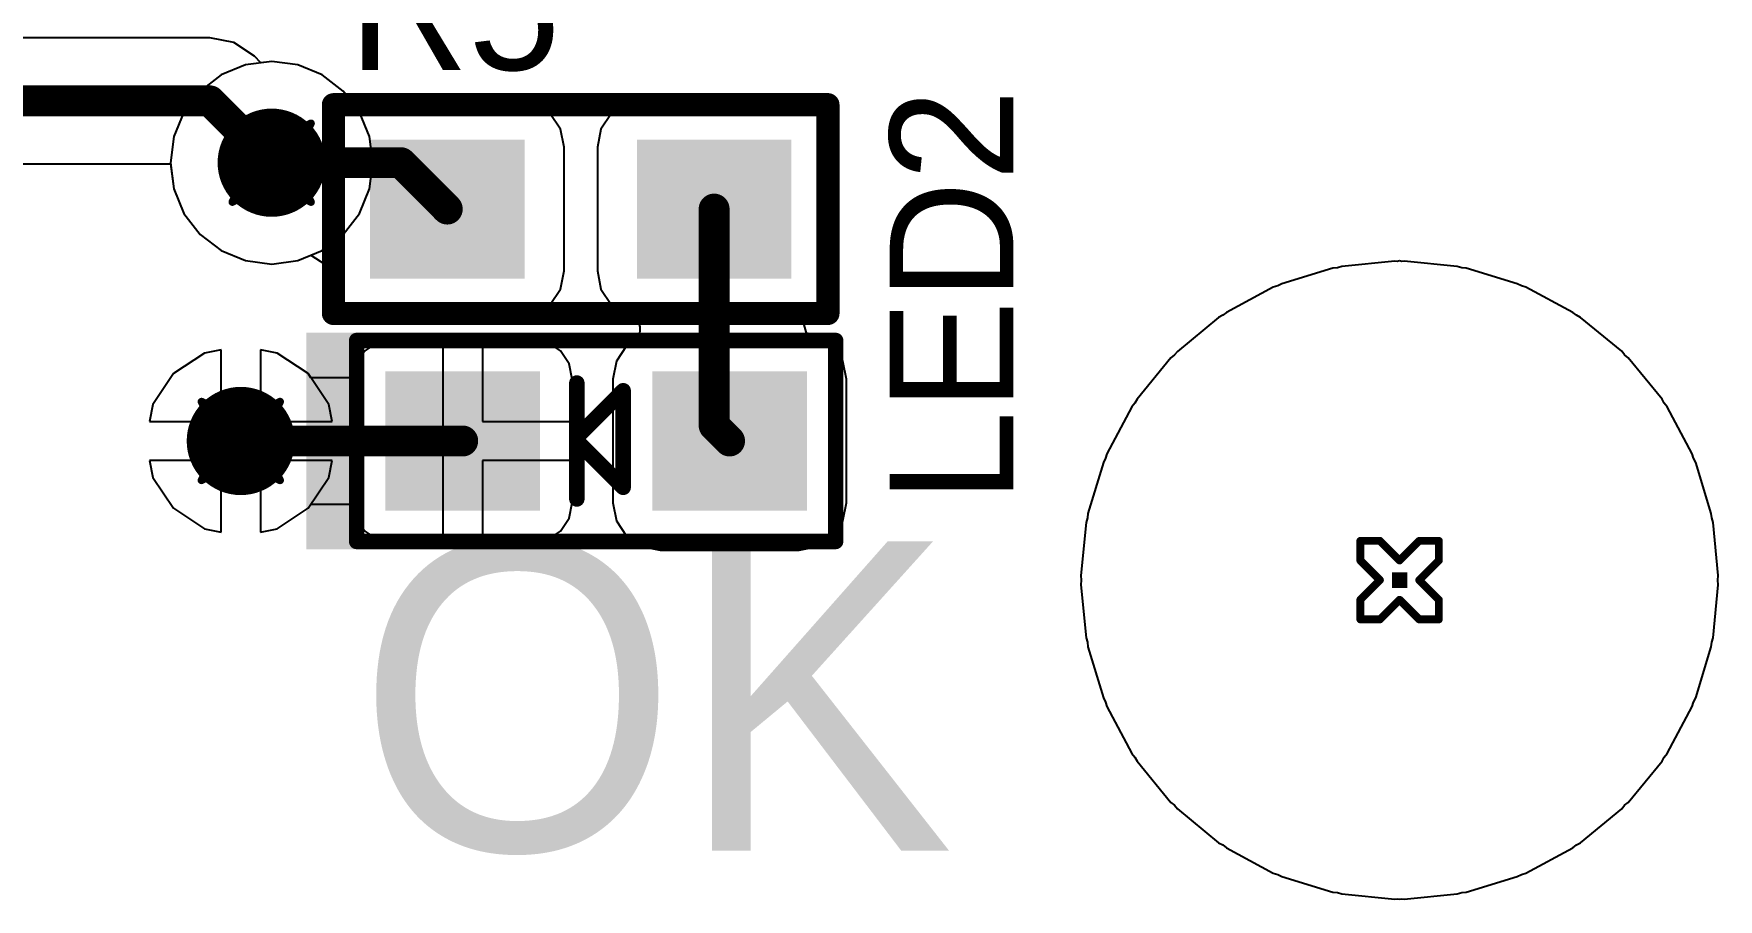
# Model space of a CAD drawing. Header units: millimetres. Extents: x 21 to 336, y 20 to 129.
# Drawn here: x 62.16 to 73.06, y 27.94 to 33.53 of the extents above; entities that cross this region are included whole.
import ezdxf

# ---------------------------------------------------------------- set-up
doc = ezdxf.new("R2010")
doc.units = ezdxf.units.MM
for name, color, linetype in [('BottomLayer', 5, 'Continuous'), ('BottomSolder', 6, 'Continuous'), ('DrillDrawing', 1, 'Continuous'), ('MultiLayer', 9, 'Continuous'), ('TopLayer', 1, 'Continuous'), ('TopOverlay', 2, 'Continuous'), ('TopPaste', 8, 'Continuous'), ('TopSolder', 216, 'Continuous')]:
    doc.layers.add(name, color=color, linetype=linetype)

# ---------------------------------------------------------------- blocks, each defined once
blk = doc.blocks.new('SMD_LD0603_27')
at = {"layer": 'TopLayer'}
for points in [[(-1.3135991, -0.3999992), (-0.4136009, -0.3999992), (-1.3135991, 0.3999992), (-0.4136009, 0.3999992)], [(0.4136009, -0.3999992), (1.3135991, -0.3999992), (0.4136009, 0.3999992), (1.3135991, 0.3999992)]]:
    blk.add_solid(points, dxfattribs=at)
at = {"layer": 'TopOverlay', "const_width": 0.0999998}
for points in [[(-1.54999944, -0.6500012399999999), (-1.54999944, 0.6500012399999999)], [(-1.54999944, 0.6500012399999999), (1.54999944, 0.6500012399999999)], [(1.54999944, -0.6500012399999999), (1.54999944, 0.6500012399999999)], [(-0.12500102, 0), (-0.12500102, 0.37500052)], [(-0.12500102, 0.02499868), (0.17500092, 0.32500062)], [(0.17500092, -0.30000194), (0.17500092, 0.32500062)], [(-0.12500102, 0), (-0.12500102, 0.02499868)], [(-0.12500102, 0), (0.17500092, -0.30000194)], [(-0.12500102, -0.37500052), (-0.12500102, 0)], [(-1.54999944, -0.6500012399999999), (1.54999944, -0.6500012399999999)]]:
    blk.add_lwpolyline(points, dxfattribs=at)
at = {"layer": 'TopOverlay', "const_width": 0.0499999}
for points in [[(-1.57499812, 0.6500012399999999, 1), (-1.52500076, 0.6500012399999999, 1)], [(-1.57499812, 0.6500012399999999, 1), (-1.52500076, 0.6500012399999999, 1)], [(1.52500076, 0.6500012399999999, 1), (1.57499812, 0.6500012399999999, 1)], [(1.52500076, 0.6500012399999999, 1), (1.57499812, 0.6500012399999999, 1)], [(-0.1499997, 0.37500052, 1), (-0.10000234, 0.37500052, 1)], [(0.15000224, 0.32500062, 1), (0.1999996, 0.32500062, 1)], [(0.15000224, 0.32500062, 1), (0.1999996, 0.32500062, 1)], [(-0.1499997, 0.02499868, 1), (-0.10000234, 0.02499868, 1)], [(-0.1499997, 0.02499868, 1), (-0.10000234, 0.02499868, 1)], [(-0.1499997, 0, 1), (-0.10000234, 0, 1)], [(-0.1499997, 0, 1), (-0.10000234, 0, 1)], [(-0.1499997, 0, 1), (-0.10000234, 0, 1)], [(-0.1499997, 0, 1), (-0.10000234, 0, 1)], [(-0.1499997, -0.37500052, 1), (-0.10000234, -0.37500052, 1)], [(0.15000224, -0.30000194, 1), (0.1999996, -0.30000194, 1)], [(0.15000224, -0.30000194, 1), (0.1999996, -0.30000194, 1)], [(-1.57499812, -0.6500012399999999, 1), (-1.52500076, -0.6500012399999999, 1)], [(-1.57499812, -0.6500012399999999, 1), (-1.52500076, -0.6500012399999999, 1)], [(1.52500076, -0.6500012399999999, 1), (1.57499812, -0.6500012399999999, 1)], [(1.52500076, -0.6500012399999999, 1), (1.57499812, -0.6500012399999999, 1)]]:
    blk.add_lwpolyline(points, format="xyb", close=True, dxfattribs=at)
at = {"layer": 'TopOverlay'}
blk.add_solid([(-1.87499244, -0.70000876), (-1.54999436, -0.70000876), (-1.87499244, 0.6999935199999999), (-1.54999436, 0.6999935199999999)], dxfattribs=at)
at = {"layer": 'TopPaste'}
for points in [[(-1.3135991, -0.3999992), (-0.4136009, -0.3999992), (-1.3135991, 0.3999992), (-0.4136009, 0.3999992)], [(0.4136009, -0.3999992), (1.3135991, -0.3999992), (0.4136009, 0.3999992), (1.3135991, 0.3999992)]]:
    blk.add_solid(points, dxfattribs=at)
at = {"layer": 'TopSolder'}
for points in [[(-1.363599, -0.4499991), (-0.363601, -0.4499991), (-1.363599, 0.4499991), (-0.363601, 0.4499991)], [(0.363601, -0.4499991), (1.363599, -0.4499991), (0.363601, 0.4499991), (1.363599, 0.4499991)]]:
    blk.add_solid(points, dxfattribs=at)
blk = doc.blocks.new('SMD_RC0603_38')
at = {"layer": 'TopLayer'}
for points in [[(-1.3135991, -0.3999992), (-0.4136009, -0.3999992), (-1.3135991, 0.3999992), (-0.4136009, 0.3999992)], [(0.4136009, -0.3999992), (1.3135991, -0.3999992), (0.4136009, 0.3999992), (1.3135991, 0.3999992)]]:
    blk.add_solid(points, dxfattribs=at)
at = {"layer": 'TopOverlay', "const_width": 0.1499997}
for points in [[(1.6002, 0.67499992), (-1.6002, 0.67499992)], [(-1.6002, 0.67499992), (-1.6002, -0.67499992)], [(1.6002, 0.67499992), (1.6002, -0.67499992)], [(1.6002, -0.67499992), (-1.6002, -0.67499992)]]:
    blk.add_lwpolyline(points, dxfattribs=at)
at = {"layer": 'TopOverlay', "const_width": 0.07499858}
for points in [[(-1.63770056, 0.67499992, 1), (-1.56269944, 0.67499992, 1)], [(-1.63770056, 0.67499992, 1), (-1.56269944, 0.67499992, 1)], [(1.56269944, 0.67499992, 1), (1.63770056, 0.67499992, 1)], [(1.56269944, 0.67499992, 1), (1.63770056, 0.67499992, 1)], [(-1.63770056, -0.67499992, 1), (-1.56269944, -0.67499992, 1)], [(-1.63770056, -0.67499992, 1), (-1.56269944, -0.67499992, 1)], [(1.56269944, -0.67499992, 1), (1.63770056, -0.67499992, 1)], [(1.56269944, -0.67499992, 1), (1.63770056, -0.67499992, 1)]]:
    blk.add_lwpolyline(points, format="xyb", close=True, dxfattribs=at)
at = {"layer": 'TopPaste'}
for points in [[(-1.3135991, -0.3999992), (-0.4136009, -0.3999992), (-1.3135991, 0.3999992), (-0.4136009, 0.3999992)], [(0.4136009, -0.3999992), (1.3135991, -0.3999992), (0.4136009, 0.3999992), (1.3135991, 0.3999992)]]:
    blk.add_solid(points, dxfattribs=at)
at = {"layer": 'TopSolder'}
for points in [[(-1.363599, -0.4499991), (-0.363601, -0.4499991), (-1.363599, 0.4499991), (-0.363601, 0.4499991)], [(0.363601, -0.4499991), (1.363599, -0.4499991), (0.363601, 0.4499991), (1.363599, 0.4499991)]]:
    blk.add_solid(points, dxfattribs=at)

msp = doc.modelspace()

# ---------------------------------------------------------------- linework, layer by layer
at = {"layer": 'BottomLayer'}
for p, q in [((63.29998516, 33.50783494), (59.66893323999999, 33.50783494)), ((63.29999786, 33.50783748), (63.29998516, 33.50783494)), ((63.4560707, 33.47679106), (63.29999786, 33.50783748)), ((63.58838184, 33.38838382), (63.4560707, 33.47679106)), ((63.63033248, 33.34643318), (63.58838184, 33.38838382)), ((63.6999996, 33.35560512), (63.63033248, 33.34643318)), ((63.8696843, 33.33326582), (63.6999996, 33.35560512)), ((64.02780184, 33.26776938), (63.8696843, 33.33326582)), ((64.16358262, 33.16358112), (64.02780184, 33.26776938)), ((64.26777088, 33.02780288), (64.16358262, 33.16358112)), ((64.33326731999999, 32.8696828), (64.26777088, 33.02780288)), ((64.35560662, 32.69999809999999), (64.33326731999999, 32.8696828)), ((59.50001308, 32.69216474), (63.04542382, 32.69216474)), ((63.04542382, 32.69216474), (63.06673188, 32.5303134)), ((64.33326731999999, 32.5303134), (64.35560662, 32.69999809999999)), ((63.06673188, 32.5303134), (63.13222832, 32.37219332)), ((64.26777088, 32.37219332), (64.33326731999999, 32.5303134)), ((63.13222832, 32.37219332), (63.23641658, 32.23641508)), ((64.16358262, 32.23641508), (64.26777088, 32.37219332)), ((63.23641658, 32.23641508), (63.37219735999999, 32.13222682)), ((64.02780184, 32.13222682), (64.16358262, 32.23641508)), ((63.37219735999999, 32.13222682), (63.53031489999999, 32.06673038)), ((63.53031489999999, 32.06673038), (63.6999996, 32.04439108)), ((63.6999996, 32.04439108), (63.8696843, 32.06673038)), ((63.8696843, 32.06673038), (64.02780184, 32.13222682)), ((70.97001808, 32.06287212), (70.62695805999999, 32.0290825)), ((70.98511838, 32.06138368), (70.97001808, 32.06287212)), ((71.00000023999999, 32.06434532), (70.98511838, 32.06138368)), ((71.0148821, 32.06138368), (71.00000023999999, 32.06434532)), ((71.0299824, 32.06287212), (71.0148821, 32.06138368)), ((71.37304241999999, 32.0290825), (71.0299824, 32.06287212)), ((70.56814944, 32.0173858), (70.23827202, 31.91731996)), ((70.59813414, 32.02033982), (70.56814944, 32.0173858)), ((70.62695805999999, 32.0290825), (70.59813414, 32.02033982)), ((71.40186634, 32.02033982), (71.37304241999999, 32.0290825)), ((71.43185104, 32.0173858), (71.40186634, 32.02033982)), ((71.76172846, 31.91731996), (71.43185104, 32.0173858)), ((70.18287461999999, 31.8943736), (69.87885948, 31.73187456)), ((70.21170362, 31.90311882), (70.18287461999999, 31.8943736)), ((70.23827202, 31.91731996), (70.21170362, 31.90311882)), ((71.78830448, 31.90311374), (71.76172846, 31.91731996)), ((71.81712585999999, 31.89437106), (71.78830448, 31.90311374)), ((72.121141, 31.73187456), (71.81712585999999, 31.89437106)), ((69.87885948, 31.73187456), (69.85557021999999, 31.71276106)), ((72.14443279999999, 31.71275852), (72.121141, 31.73187456)), ((69.82900182, 31.69855992), (69.56252787999999, 31.47986846)), ((69.85557021999999, 31.71276106), (69.82900182, 31.69855992)), ((72.17099866, 31.69855992), (72.14443279999999, 31.71275852)), ((72.43747006, 31.479871), (72.17099866, 31.69855992)), ((63.2643388, 31.46895408), (63.06454747999999, 31.3354593)), ((63.37300762, 31.49056948), (63.2643388, 31.46895408)), ((63.37300762, 31.02699916), (63.37300762, 31.49056948)), ((63.73567644, 31.46895408), (63.62700761999999, 31.49056948)), ((63.62700761999999, 31.49056948), (63.62700761999999, 31.02699916)), ((63.93546775999999, 31.3354593), (63.73567644, 31.46895408)), ((69.5201302, 31.43747078), (69.30144127999999, 31.17099938)), ((69.54341438, 31.4565792), (69.5201302, 31.43747078)), ((69.56252787999999, 31.47986846), (69.54341438, 31.4565792)), ((72.45657847999999, 31.45658682), (72.43747006, 31.479871)), ((72.47986773999999, 31.43747332), (72.45657847999999, 31.45658682)), ((72.69855919999999, 31.17099938), (72.47986773999999, 31.43747332)), ((63.06454747999999, 31.3354593), (62.9310527, 31.13566798)), ((64.06896254, 31.13566798), (63.93546775999999, 31.3354593)), ((62.9310527, 31.13566798), (62.90943729999999, 31.02699916)), ((64.09057794, 31.02699916), (64.06896254, 31.13566798)), ((69.26812663999999, 31.12114172), (69.10563014, 30.81712658)), ((69.28724267999999, 31.14443352), (69.26812663999999, 31.12114172)), ((69.30144127999999, 31.17099938), (69.28724267999999, 31.14443352)), ((72.71276034, 31.14443098), (72.69855919999999, 31.17099938)), ((72.73187383999999, 31.12114172), (72.71276034, 31.14443098)), ((72.89437287999999, 30.81712658), (72.73187383999999, 31.12114172)), ((62.90943729999999, 31.02699916), (63.37300762, 31.02699916)), ((63.62700761999999, 31.02699916), (64.09057794, 31.02699916)), ((63.37300762, 30.77299916), (62.90943729999999, 30.77299916)), ((62.90943729999999, 30.77299916), (62.9310527, 30.66433034)), ((63.37300762, 30.30942884), (63.37300762, 30.77299916)), ((64.09057794, 30.77299916), (63.62700761999999, 30.77299916)), ((63.62700761999999, 30.77299916), (63.62700761999999, 30.30942884)), ((64.06896254, 30.66433034), (64.09057794, 30.77299916)), ((69.08268124, 30.76172918), (68.9826154, 30.43185176)), ((69.09688745999999, 30.7883052), (69.08268124, 30.76172918)), ((69.10563014, 30.81712658), (69.09688745999999, 30.7883052)), ((72.9031181, 30.78829758), (72.89437287999999, 30.81712658)), ((72.91731924, 30.76172918), (72.9031181, 30.78829758)), ((73.01738508, 30.43185176), (72.91731924, 30.76172918)), ((62.9310527, 30.66433034), (63.06454747999999, 30.46453902)), ((63.93546775999999, 30.46453902), (64.06896254, 30.66433034)), ((63.06454747999999, 30.46453902), (63.2643388, 30.33104424)), ((63.73567644, 30.33104424), (63.93546775999999, 30.46453902)), ((68.9826154, 30.43185176), (68.97966138, 30.40186706)), ((73.0203391, 30.40186706), (73.01738508, 30.43185176)), ((63.2643388, 30.33104424), (63.37300762, 30.30942884)), ((63.62700761999999, 30.30942884), (63.73567644, 30.33104424)), ((68.9709187, 30.37304314), (68.93712907999999, 30.02998312)), ((68.97966138, 30.40186706), (68.9709187, 30.37304314)), ((73.02908178, 30.37304314), (73.0203391, 30.40186706)), ((73.06287139999999, 30.02998312), (73.02908178, 30.37304314)), ((68.93712907999999, 30.02998312), (68.9400831, 30.00000096)), ((68.9400831, 30.00000096), (68.93712907999999, 29.9700188)), ((73.05991738, 30.00000096), (73.06287139999999, 30.02998312)), ((73.06287139999999, 29.9700188), (73.05991738, 30.00000096)), ((68.93712907999999, 29.9700188), (68.9709187, 29.62695878)), ((73.02908178, 29.62695878), (73.06287139999999, 29.9700188)), ((68.9709187, 29.62695878), (68.97966138, 29.59813486)), ((68.97966138, 29.59813486), (68.9826154, 29.56815016)), ((68.9826154, 29.56815016), (69.08268124, 29.23827274)), ((72.91731924, 29.23827274), (73.01738508, 29.56815016)), ((73.01738508, 29.56815016), (73.0203391, 29.59813486)), ((73.0203391, 29.59813486), (73.02908178, 29.62695878)), ((69.08268124, 29.23827274), (69.09688238, 29.21170434)), ((72.90311301999999, 29.21169672), (72.91731924, 29.23827274)), ((69.09688238, 29.21170434), (69.10562759999999, 29.18287534)), ((69.10562759999999, 29.18287534), (69.26812663999999, 28.8788602)), ((72.73187383999999, 28.8788602), (72.89437034, 29.18287534)), ((72.89437034, 29.18287534), (72.90311301999999, 29.21169672)), ((69.26812663999999, 28.8788602), (69.28724014, 28.85557094)), ((69.28724014, 28.85557094), (69.30144127999999, 28.82900254)), ((69.30144127999999, 28.82900254), (69.52013274, 28.5625286)), ((72.47987028, 28.56253114), (72.69855919999999, 28.82900254)), ((72.69855919999999, 28.82900254), (72.71275779999999, 28.8555684)), ((72.71275779999999, 28.8555684), (72.73187383999999, 28.8788602)), ((69.52013274, 28.5625286), (69.54342199999999, 28.5434151)), ((69.54342199999999, 28.5434151), (69.56253042, 28.52013092)), ((69.56253042, 28.52013092), (69.82900182, 28.301442)), ((72.17099866, 28.301442), (72.43747259999999, 28.52013346)), ((72.43747259999999, 28.52013346), (72.4565861, 28.54342272)), ((72.4565861, 28.54342272), (72.47987028, 28.56253114)), ((69.82900182, 28.301442), (69.85556768, 28.2872434)), ((69.85556768, 28.2872434), (69.87885948, 28.26812736)), ((69.87885948, 28.26812736), (70.18287461999999, 28.10563086)), ((71.81712585999999, 28.10562832), (72.121141, 28.26812736)), ((72.121141, 28.26812736), (72.14443026, 28.28724086)), ((72.14443026, 28.28724086), (72.17099866, 28.301442)), ((70.18287461999999, 28.10563086), (70.21169599999999, 28.09688818)), ((70.21169599999999, 28.09688818), (70.23827202, 28.08268196)), ((70.23827202, 28.08268196), (70.56814944, 27.98261612)), ((71.43185104, 27.98261612), (71.76172846, 28.08268196)), ((71.76172846, 28.08268196), (71.78829686, 28.0968831)), ((71.78829686, 28.0968831), (71.81712585999999, 28.10562832)), ((70.56814944, 27.98261612), (70.59813414, 27.9796621)), ((70.59813414, 27.9796621), (70.62695805999999, 27.97091942)), ((70.62695805999999, 27.97091942), (70.97001808, 27.9371298)), ((70.97001808, 27.9371298), (70.98511838, 27.93861824)), ((70.98511838, 27.93861824), (71.00000023999999, 27.9356566)), ((71.00000023999999, 27.9356566), (71.0148821, 27.93861824)), ((71.0148821, 27.93861824), (71.0299824, 27.9371298)), ((71.0299824, 27.9371298), (71.37304241999999, 27.97091942)), ((71.37304241999999, 27.97091942), (71.40186634, 27.9796621)), ((71.40186634, 27.9796621), (71.43185104, 27.98261612))]:
    msp.add_line(p, q, dxfattribs=at)
at = {"layer": 'BottomLayer', "const_width": 0.1999996}
for points in [[(59.50000038, 33.09999984), (63.29999786, 33.09999984)], [(63.29999786, 33.09999984), (63.6999996, 32.69999809999999)]]:
    msp.add_lwpolyline(points, dxfattribs=at)
at = {"layer": 'BottomLayer'}
for points, const_width in [([(63.24999795999999, 33.09999984, 1), (63.34999775999999, 33.09999984, 1)], 0.0999998), ([(63.24999795999999, 33.09999984, 1), (63.34999775999999, 33.09999984, 1)], 0.0999998), ([(63.52499868, 32.69999809999999, 1), (63.87500051999999, 32.69999809999999, 1)], 0.3499993), ([(63.6499997, 32.69999809999999, 1), (63.74999949999999, 32.69999809999999, 1)], 0.0999998), ([(63.3250067, 30.89999916, 1), (63.67500853999999, 30.89999916, 1)], 0.3499993)]:
    msp.add_lwpolyline(points, format="xyb", close=True, dxfattribs=dict(at, const_width=const_width))
at = {"layer": 'BottomSolder'}
msp.add_solid([(70.95000034, 29.95000106), (71.05000014, 29.95000106), (70.95000034, 30.05000086), (71.05000014, 30.05000086)], dxfattribs=at)
at = {"layer": 'DrillDrawing', "const_width": 0.0508}
for points in [[(63.44599959999999, 32.9539981), (63.6999996, 32.8269981)], [(63.44599959999999, 32.9539981), (63.5729996, 32.69999809999999)], [(63.6999996, 32.8269981), (63.9539996, 32.9539981)], [(63.82699959999999, 32.69999809999999), (63.9539996, 32.9539981)], [(63.44599959999999, 32.4459981), (63.5729996, 32.69999809999999)], [(63.82699959999999, 32.69999809999999), (63.9539996, 32.4459981)], [(63.44599959999999, 32.4459981), (63.6999996, 32.5729981)], [(63.6999996, 32.5729981), (63.9539996, 32.4459981)], [(63.24600761999999, 31.15399916), (63.50000762, 31.02699916)], [(63.24600761999999, 31.15399916), (63.37300762, 30.89999916)], [(63.50000762, 31.02699916), (63.75400762, 31.15399916)], [(63.62700761999999, 30.89999916), (63.75400762, 31.15399916)], [(63.24600761999999, 30.64599916), (63.37300762, 30.89999916)], [(63.62700761999999, 30.89999916), (63.75400762, 30.64599916)], [(63.24600761999999, 30.64599916), (63.50000762, 30.77299916)], [(63.50000762, 30.77299916), (63.75400762, 30.64599916)], [(70.74600024, 30.12700096), (70.74600024, 30.25400096)], [(70.74600024, 30.25400096), (70.87300024, 30.25400096)], [(70.87300024, 30.25400096), (71.00000023999999, 30.12700096)], [(71.00000023999999, 30.12700096), (71.12700024, 30.25400096)], [(71.12700024, 30.25400096), (71.25400024, 30.25400096)], [(71.25400024, 30.12700096), (71.25400024, 30.25400096)], [(70.74600024, 30.12700096), (70.87300024, 30.00000096)], [(71.12700024, 30.00000096), (71.25400024, 30.12700096)], [(70.74600024, 29.87300096), (70.87300024, 30.00000096)], [(71.12700024, 30.00000096), (71.25400024, 29.87300096)], [(70.74600024, 29.74600096), (70.74600024, 29.87300096)], [(70.87300024, 29.74600096), (71.00000023999999, 29.87300096)], [(71.00000023999999, 29.87300096), (71.12700024, 29.74600096)], [(71.25400024, 29.74600096), (71.25400024, 29.87300096)], [(70.74600024, 29.74600096), (70.87300024, 29.74600096)], [(71.12700024, 29.74600096), (71.25400024, 29.74600096)]]:
    msp.add_lwpolyline(points, dxfattribs=at)
at = {"layer": 'DrillDrawing', "const_width": 0.0254}
for points in [[(63.4332996, 32.9539981, 1), (63.4586996, 32.9539981, 1)], [(63.4332996, 32.9539981, 1), (63.4586996, 32.9539981, 1)], [(63.94129959999999, 32.9539981, 1), (63.9666996, 32.9539981, 1)], [(63.94129959999999, 32.9539981, 1), (63.9666996, 32.9539981, 1)], [(63.6872996, 32.8269981, 1), (63.71269959999999, 32.8269981, 1)], [(63.6872996, 32.8269981, 1), (63.71269959999999, 32.8269981, 1)], [(63.56029959999999, 32.69999809999999, 1), (63.5856996, 32.69999809999999, 1)], [(63.56029959999999, 32.69999809999999, 1), (63.5856996, 32.69999809999999, 1)], [(63.8142996, 32.69999809999999, 1), (63.8396996, 32.69999809999999, 1)], [(63.8142996, 32.69999809999999, 1), (63.8396996, 32.69999809999999, 1)], [(63.6872996, 32.5729981, 1), (63.71269959999999, 32.5729981, 1)], [(63.6872996, 32.5729981, 1), (63.71269959999999, 32.5729981, 1)], [(63.4332996, 32.4459981, 1), (63.4586996, 32.4459981, 1)], [(63.4332996, 32.4459981, 1), (63.4586996, 32.4459981, 1)], [(63.94129959999999, 32.4459981, 1), (63.9666996, 32.4459981, 1)], [(63.94129959999999, 32.4459981, 1), (63.9666996, 32.4459981, 1)], [(63.23330762, 31.15399916, 1), (63.25870762, 31.15399916, 1)], [(63.23330762, 31.15399916, 1), (63.25870762, 31.15399916, 1)], [(63.74130761999999, 31.15399916, 1), (63.76670762, 31.15399916, 1)], [(63.74130761999999, 31.15399916, 1), (63.76670762, 31.15399916, 1)], [(63.48730762, 31.02699916, 1), (63.51270761999999, 31.02699916, 1)], [(63.48730762, 31.02699916, 1), (63.51270761999999, 31.02699916, 1)], [(63.36030761999999, 30.89999916, 1), (63.38570762, 30.89999916, 1)], [(63.36030761999999, 30.89999916, 1), (63.38570762, 30.89999916, 1)], [(63.61430762, 30.89999916, 1), (63.63970762, 30.89999916, 1)], [(63.61430762, 30.89999916, 1), (63.63970762, 30.89999916, 1)], [(63.48730762, 30.77299916, 1), (63.51270761999999, 30.77299916, 1)], [(63.48730762, 30.77299916, 1), (63.51270761999999, 30.77299916, 1)], [(63.23330762, 30.64599916, 1), (63.25870762, 30.64599916, 1)], [(63.23330762, 30.64599916, 1), (63.25870762, 30.64599916, 1)], [(63.74130761999999, 30.64599916, 1), (63.76670762, 30.64599916, 1)], [(63.74130761999999, 30.64599916, 1), (63.76670762, 30.64599916, 1)], [(70.73330023999999, 30.25400096, 1), (70.75870024, 30.25400096, 1)], [(70.73330023999999, 30.25400096, 1), (70.75870024, 30.25400096, 1)], [(70.86030024, 30.25400096, 1), (70.88570023999999, 30.25400096, 1)], [(70.86030024, 30.25400096, 1), (70.88570023999999, 30.25400096, 1)], [(71.11430023999999, 30.25400096, 1), (71.13970024, 30.25400096, 1)], [(71.11430023999999, 30.25400096, 1), (71.13970024, 30.25400096, 1)], [(71.24130024, 30.25400096, 1), (71.26670023999999, 30.25400096, 1)], [(71.24130024, 30.25400096, 1), (71.26670023999999, 30.25400096, 1)], [(70.73330023999999, 30.12700096, 1), (70.75870024, 30.12700096, 1)], [(70.73330023999999, 30.12700096, 1), (70.75870024, 30.12700096, 1)], [(70.98730024, 30.12700096, 1), (71.01270024, 30.12700096, 1)], [(70.98730024, 30.12700096, 1), (71.01270024, 30.12700096, 1)], [(71.24130024, 30.12700096, 1), (71.26670023999999, 30.12700096, 1)], [(71.24130024, 30.12700096, 1), (71.26670023999999, 30.12700096, 1)], [(70.86030024, 30.00000096, 1), (70.88570023999999, 30.00000096, 1)], [(70.86030024, 30.00000096, 1), (70.88570023999999, 30.00000096, 1)], [(71.11430023999999, 30.00000096, 1), (71.13970024, 30.00000096, 1)], [(71.11430023999999, 30.00000096, 1), (71.13970024, 30.00000096, 1)], [(70.73330023999999, 29.87300096, 1), (70.75870024, 29.87300096, 1)], [(70.73330023999999, 29.87300096, 1), (70.75870024, 29.87300096, 1)], [(70.98730024, 29.87300096, 1), (71.01270024, 29.87300096, 1)], [(70.98730024, 29.87300096, 1), (71.01270024, 29.87300096, 1)], [(71.24130024, 29.87300096, 1), (71.26670023999999, 29.87300096, 1)], [(71.24130024, 29.87300096, 1), (71.26670023999999, 29.87300096, 1)], [(70.73330023999999, 29.74600096, 1), (70.75870024, 29.74600096, 1)], [(70.73330023999999, 29.74600096, 1), (70.75870024, 29.74600096, 1)], [(70.86030024, 29.74600096, 1), (70.88570023999999, 29.74600096, 1)], [(70.86030024, 29.74600096, 1), (70.88570023999999, 29.74600096, 1)], [(71.11430023999999, 29.74600096, 1), (71.13970024, 29.74600096, 1)], [(71.11430023999999, 29.74600096, 1), (71.13970024, 29.74600096, 1)], [(71.24130024, 29.74600096, 1), (71.26670023999999, 29.74600096, 1)], [(71.24130024, 29.74600096, 1), (71.26670023999999, 29.74600096, 1)]]:
    msp.add_lwpolyline(points, format="xyb", close=True, dxfattribs=at)
at = {"layer": 'MultiLayer', "const_width": 0.3499993}
for points in [[(63.52499868, 32.69999809999999, 1), (63.87500051999999, 32.69999809999999, 1)], [(63.3250067, 30.89999916, 1), (63.67500853999999, 30.89999916, 1)]]:
    msp.add_lwpolyline(points, format="xyb", close=True, dxfattribs=at)
at = {"layer": 'TopLayer'}
for p, q in [((63.37219735999999, 33.26776938), (63.23641658, 33.16358112)), ((63.53031489999999, 33.33326582), (63.37219735999999, 33.26776938)), ((63.6999996, 33.35560512), (63.53031489999999, 33.33326582)), ((63.8696843, 33.33326582), (63.6999996, 33.35560512)), ((64.02780184, 33.26776938), (63.8696843, 33.33326582)), ((64.16358262, 33.16358112), (64.02780184, 33.26776938)), ((63.23641658, 33.16358112), (63.13222832, 33.02780288)), ((64.2063613, 33.10783319999999), (64.16358262, 33.16358112)), ((64.53639111999999, 33.10783319999999), (64.2063613, 33.10783319999999)), ((64.53640381999999, 33.10783574), (64.53639111999999, 33.10783319999999)), ((64.54624885999999, 33.1058774), (64.53640381999999, 33.10783574)), ((65.28639978, 33.1058774), (64.54624885999999, 33.1058774)), ((65.40345314, 33.08259322), (65.28639978, 33.1058774)), ((65.5026884, 33.01628906), (65.40345314, 33.08259322)), ((65.99654822, 33.08259322), (65.89731296, 33.01628906)), ((66.11360158, 33.1058774), (65.99654822, 33.08259322)), ((67.01359977999999, 33.1058774), (66.11360158, 33.1058774)), ((67.13065313999999, 33.08259322), (67.01359977999999, 33.1058774)), ((67.2298884, 33.01628906), (67.13065313999999, 33.08259322)), ((63.13222832, 33.02780288), (63.06673188, 32.8696828)), ((65.56899256, 32.9170538), (65.5026884, 33.01628906)), ((65.89731296, 33.01628906), (65.83100879999999, 32.9170538)), ((67.29619256, 32.9170538), (67.2298884, 33.01628906)), ((63.06673188, 32.8696828), (63.04439257999999, 32.69999809999999)), ((65.59227674, 32.80000044), (65.56899256, 32.9170538)), ((65.83100879999999, 32.9170538), (65.80772462, 32.80000044)), ((67.31947674, 32.80000044), (67.29619256, 32.9170538)), ((65.59227674, 32.00000204), (65.59227674, 32.80000044)), ((65.80772462, 32.80000044), (65.80772462, 32.00000204)), ((67.31947674, 32.00000204), (67.31947674, 32.80000044)), ((63.04439257999999, 32.69999809999999), (63.06673188, 32.5303134)), ((63.06673188, 32.5303134), (63.13222832, 32.37219332)), ((63.13222832, 32.37219332), (63.23641658, 32.23641508)), ((63.23641658, 32.23641508), (63.37219735999999, 32.13222682)), ((63.37219735999999, 32.13222682), (63.53031489999999, 32.06673038)), ((63.53031489999999, 32.06673038), (63.6999996, 32.04439108)), ((63.6999996, 32.04439108), (63.8696843, 32.06673038)), ((63.8696843, 32.06673038), (63.95352208, 32.1014598)), ((63.95352208, 32.1014598), (64.08052461999999, 32.01901394)), ((70.97001808, 32.06287212), (70.62695805999999, 32.0290825)), ((70.98511838, 32.06138368), (70.97001808, 32.06287212)), ((71.00000023999999, 32.06434532), (70.98511838, 32.06138368)), ((71.0148821, 32.06138368), (71.00000023999999, 32.06434532)), ((71.0299824, 32.06287212), (71.0148821, 32.06138368)), ((71.37304241999999, 32.0290825), (71.0299824, 32.06287212)), ((64.08052461999999, 32.01901394), (64.08052461999999, 32.00000204)), ((64.08052461999999, 32.00000204), (64.1038088, 31.88294868)), ((65.56899256, 31.88294868), (65.59227674, 32.00000204)), ((65.80772462, 32.00000204), (65.83100879999999, 31.88294868)), ((67.29619256, 31.88294868), (67.31947674, 32.00000204)), ((70.56814944, 32.0173858), (70.23827202, 31.91731996)), ((70.59813414, 32.02033982), (70.56814944, 32.0173858)), ((70.62695805999999, 32.0290825), (70.59813414, 32.02033982)), ((71.40186634, 32.02033982), (71.37304241999999, 32.0290825)), ((71.43185104, 32.0173858), (71.40186634, 32.02033982)), ((71.76172846, 31.91731996), (71.43185104, 32.0173858)), ((64.1038088, 31.88294868), (64.17011296, 31.78371342)), ((65.5026884, 31.78371342), (65.56899256, 31.88294868)), ((65.83100879999999, 31.88294868), (65.89731296, 31.78371342)), ((67.2298884, 31.78371342), (67.29619256, 31.88294868)), ((70.18287461999999, 31.8943736), (69.87885948, 31.73187456)), ((70.21170362, 31.90311882), (70.18287461999999, 31.8943736)), ((70.23827202, 31.91731996), (70.21170362, 31.90311882)), ((71.78830448, 31.90311374), (71.76172846, 31.91731996)), ((71.81712585999999, 31.89437106), (71.78830448, 31.90311374)), ((72.121141, 31.73187456), (71.81712585999999, 31.89437106)), ((64.17011296, 31.78371342), (64.26934822, 31.71740926)), ((65.40345314, 31.71740926), (65.5026884, 31.78371342)), ((65.89731296, 31.78371342), (65.99654822, 31.71740926)), ((67.1448238, 31.66067582), (67.14745015999999, 31.72863352)), ((67.14745015999999, 31.72863352), (67.2298884, 31.78371342)), ((69.87885948, 31.73187456), (69.85557021999999, 31.71276106)), ((72.14443279999999, 31.71275852), (72.121141, 31.73187456)), ((64.26934822, 31.71740926), (64.38640158, 31.69412508)), ((64.38640158, 31.69412508), (65.28639978, 31.69412508)), ((65.28639978, 31.69412508), (65.40345314, 31.71740926)), ((65.99654822, 31.71740926), (66.06634996, 31.70352562)), ((66.06634996, 31.70352562), (66.08238498, 31.63932458)), ((66.08238498, 31.63932458), (66.07975861999999, 31.57136688)), ((67.16085882, 31.59647478), (67.1448238, 31.66067582)), ((69.82900182, 31.69855992), (69.56252787999999, 31.47986846)), ((69.85557021999999, 31.71276106), (69.82900182, 31.69855992)), ((72.17099866, 31.69855992), (72.14443279999999, 31.71275852)), ((72.43747006, 31.479871), (72.17099866, 31.69855992)), ((64.38730328, 31.53926128), (64.30328516, 31.4831222)), ((64.486409, 31.55897422), (64.38730328, 31.53926128)), ((64.8094081, 31.55897422), (64.486409, 31.55897422)), ((64.8094081, 30.89999916), (64.8094081, 31.55897422)), ((65.3864072, 31.55897422), (65.06340809999999, 31.55897422)), ((65.06340809999999, 31.55897422), (65.06340809999999, 31.02699916)), ((65.48551291999999, 31.53926128), (65.3864072, 31.55897422)), ((65.56953104, 31.4831222), (65.48551291999999, 31.53926128)), ((65.99732037999999, 31.51628698), (65.93101621999999, 31.41705172)), ((66.07975861999999, 31.57136688), (65.99732037999999, 31.51628698)), ((67.23066055999999, 31.58259114), (67.16085882, 31.59647478)), ((67.32989581999999, 31.51628698), (67.23066055999999, 31.58259114)), ((67.39619997999999, 31.41705172), (67.32989581999999, 31.51628698)), ((63.2643388, 31.46895408), (63.06454747999999, 31.3354593)), ((63.37300762, 31.49056948), (63.2643388, 31.46895408)), ((63.37300762, 31.02699916), (63.37300762, 31.49056948)), ((63.73567644, 31.46895408), (63.62700761999999, 31.49056948)), ((63.62700761999999, 31.49056948), (63.62700761999999, 30.89999916)), ((63.93546775999999, 31.3354593), (63.73567644, 31.46895408)), ((64.30328516, 31.4831222), (64.24714608, 31.39910408)), ((65.62567012, 31.39910408), (65.56953104, 31.4831222)), ((65.93101621999999, 31.41705172), (65.90773204, 31.29999836)), ((67.41948416, 31.29999836), (67.39619997999999, 31.41705172)), ((69.5201302, 31.43747078), (69.30144127999999, 31.17099938)), ((69.54341438, 31.4565792), (69.5201302, 31.43747078)), ((69.56252787999999, 31.47986846), (69.54341438, 31.4565792)), ((72.45657847999999, 31.45658682), (72.43747006, 31.479871)), ((72.47986773999999, 31.43747332), (72.45657847999999, 31.45658682)), ((72.69855919999999, 31.17099938), (72.47986773999999, 31.43747332)), ((63.06454747999999, 31.3354593), (62.9310527, 31.13566798)), ((63.95392594, 31.30783426), (63.93546775999999, 31.3354593)), ((64.22899269999999, 31.30783426), (63.95392594, 31.30783426)), ((64.24714608, 31.39910408), (64.22899269999999, 31.30783426)), ((65.64538306, 31.29999836), (65.62567012, 31.39910408)), ((65.64538306, 31.02699916), (65.64538306, 31.29999836)), ((65.90773204, 31.29999836), (65.90773204, 30.49999996)), ((67.41948416, 30.49999996), (67.41948416, 31.29999836)), ((62.9310527, 31.13566798), (62.90943729999999, 31.02699916)), ((69.26812663999999, 31.12114172), (69.10563014, 30.81712658)), ((69.28724267999999, 31.14443352), (69.26812663999999, 31.12114172)), ((69.30144127999999, 31.17099938), (69.28724267999999, 31.14443352)), ((72.71276034, 31.14443098), (72.69855919999999, 31.17099938)), ((72.73187383999999, 31.12114172), (72.71276034, 31.14443098)), ((72.89437287999999, 30.81712658), (72.73187383999999, 31.12114172)), ((62.90943729999999, 31.02699916), (63.37300762, 31.02699916)), ((65.06340809999999, 31.02699916), (65.64538306, 31.02699916)), ((63.62700761999999, 30.89999916), (63.62700761999999, 30.30942884)), ((64.8094081, 30.2410241), (64.8094081, 30.89999916)), ((63.37300762, 30.77299916), (62.90943729999999, 30.77299916)), ((62.90943729999999, 30.77299916), (62.9310527, 30.66433034)), ((63.37300762, 30.30942884), (63.37300762, 30.77299916)), ((65.64538306, 30.77299916), (65.06340809999999, 30.77299916)), ((65.06340809999999, 30.77299916), (65.06340809999999, 30.2410241)), ((65.64538306, 30.49999996), (65.64538306, 30.77299916)), ((69.08268124, 30.76172918), (68.9826154, 30.43185176)), ((69.09688745999999, 30.7883052), (69.08268124, 30.76172918)), ((69.10563014, 30.81712658), (69.09688745999999, 30.7883052)), ((72.9031181, 30.78829758), (72.89437287999999, 30.81712658)), ((72.91731924, 30.76172918), (72.9031181, 30.78829758)), ((73.01738508, 30.43185176), (72.91731924, 30.76172918)), ((62.9310527, 30.66433034), (63.06454747999999, 30.46453902)), ((63.06454747999999, 30.46453902), (63.2643388, 30.33104424)), ((63.73567644, 30.33104424), (63.93546775999999, 30.46453902)), ((63.93546775999999, 30.46453902), (63.95392594, 30.49216406)), ((63.95392594, 30.49216406), (64.22899269999999, 30.49216406)), ((64.22899269999999, 30.49216406), (64.24714608, 30.40089424)), ((65.62567012, 30.40089424), (65.64538306, 30.49999996)), ((65.90773204, 30.49999996), (65.93101621999999, 30.3829466)), ((67.39619997999999, 30.3829466), (67.41948416, 30.49999996)), ((68.9826154, 30.43185176), (68.97966138, 30.40186706)), ((73.0203391, 30.40186706), (73.01738508, 30.43185176)), ((63.2643388, 30.33104424), (63.37300762, 30.30942884)), ((63.62700761999999, 30.30942884), (63.73567644, 30.33104424)), ((64.24714608, 30.40089424), (64.30328516, 30.31687612)), ((64.30328516, 30.31687612), (64.38730328, 30.26073704)), ((65.48551291999999, 30.26073704), (65.56953104, 30.31687612)), ((65.56953104, 30.31687612), (65.62567012, 30.40089424)), ((65.93101621999999, 30.3829466), (65.99732037999999, 30.28371134)), ((67.32989581999999, 30.28371134), (67.39619997999999, 30.3829466)), ((68.9709187, 30.37304314), (68.93712907999999, 30.02998312)), ((68.97966138, 30.40186706), (68.9709187, 30.37304314)), ((73.02908178, 30.37304314), (73.0203391, 30.40186706)), ((73.06287139999999, 30.02998312), (73.02908178, 30.37304314)), ((64.38730328, 30.26073704), (64.486409, 30.2410241)), ((64.486409, 30.2410241), (64.8094081, 30.2410241)), ((65.06340809999999, 30.2410241), (65.3864072, 30.2410241)), ((65.3864072, 30.2410241), (65.48551291999999, 30.26073704)), ((65.99732037999999, 30.28371134), (66.09655563999999, 30.21740718)), ((66.09655563999999, 30.21740718), (66.21360899999999, 30.194123)), ((67.11360719999999, 30.194123), (67.23066055999999, 30.21740718)), ((67.23066055999999, 30.21740718), (67.32989581999999, 30.28371134)), ((66.21360899999999, 30.194123), (67.11360719999999, 30.194123)), ((68.93712907999999, 30.02998312), (68.9400831, 30.00000096)), ((68.9400831, 30.00000096), (68.93712907999999, 29.9700188)), ((73.05991738, 30.00000096), (73.06287139999999, 30.02998312)), ((73.06287139999999, 29.9700188), (73.05991738, 30.00000096)), ((68.93712907999999, 29.9700188), (68.9709187, 29.62695878)), ((73.02908178, 29.62695878), (73.06287139999999, 29.9700188)), ((68.9709187, 29.62695878), (68.97966138, 29.59813486)), ((68.97966138, 29.59813486), (68.9826154, 29.56815016)), ((68.9826154, 29.56815016), (69.08268124, 29.23827274)), ((72.91731924, 29.23827274), (73.01738508, 29.56815016)), ((73.01738508, 29.56815016), (73.0203391, 29.59813486)), ((73.0203391, 29.59813486), (73.02908178, 29.62695878)), ((69.08268124, 29.23827274), (69.09688238, 29.21170434)), ((72.90311301999999, 29.21169672), (72.91731924, 29.23827274)), ((69.09688238, 29.21170434), (69.10562759999999, 29.18287534)), ((69.10562759999999, 29.18287534), (69.26812663999999, 28.8788602)), ((72.73187383999999, 28.8788602), (72.89437034, 29.18287534)), ((72.89437034, 29.18287534), (72.90311301999999, 29.21169672)), ((69.26812663999999, 28.8788602), (69.28724014, 28.85557094)), ((69.28724014, 28.85557094), (69.30144127999999, 28.82900254)), ((69.30144127999999, 28.82900254), (69.52013274, 28.5625286)), ((72.47987028, 28.56253114), (72.69855919999999, 28.82900254)), ((72.69855919999999, 28.82900254), (72.71275779999999, 28.8555684)), ((72.71275779999999, 28.8555684), (72.73187383999999, 28.8788602)), ((69.52013274, 28.5625286), (69.54342199999999, 28.5434151)), ((69.54342199999999, 28.5434151), (69.56253042, 28.52013092)), ((69.56253042, 28.52013092), (69.82900182, 28.301442)), ((72.17099866, 28.301442), (72.43747259999999, 28.52013346)), ((72.43747259999999, 28.52013346), (72.4565861, 28.54342272)), ((72.4565861, 28.54342272), (72.47987028, 28.56253114)), ((69.82900182, 28.301442), (69.85556768, 28.2872434)), ((69.85556768, 28.2872434), (69.87885948, 28.26812736)), ((69.87885948, 28.26812736), (70.18287461999999, 28.10563086)), ((71.81712585999999, 28.10562832), (72.121141, 28.26812736)), ((72.121141, 28.26812736), (72.14443026, 28.28724086)), ((72.14443026, 28.28724086), (72.17099866, 28.301442)), ((70.18287461999999, 28.10563086), (70.21169599999999, 28.09688818)), ((70.21169599999999, 28.09688818), (70.23827202, 28.08268196)), ((70.23827202, 28.08268196), (70.56814944, 27.98261612)), ((71.43185104, 27.98261612), (71.76172846, 28.08268196)), ((71.76172846, 28.08268196), (71.78829686, 28.0968831)), ((71.78829686, 28.0968831), (71.81712585999999, 28.10562832)), ((70.56814944, 27.98261612), (70.59813414, 27.9796621)), ((70.59813414, 27.9796621), (70.62695805999999, 27.97091942)), ((70.62695805999999, 27.97091942), (70.97001808, 27.9371298)), ((70.97001808, 27.9371298), (70.98511838, 27.93861824)), ((70.98511838, 27.93861824), (71.00000023999999, 27.9356566)), ((71.00000023999999, 27.9356566), (71.0148821, 27.93861824)), ((71.0148821, 27.93861824), (71.0299824, 27.9371298)), ((71.0299824, 27.9371298), (71.37304241999999, 27.97091942)), ((71.37304241999999, 27.97091942), (71.40186634, 27.9796621)), ((71.40186634, 27.9796621), (71.43185104, 27.98261612))]:
    msp.add_line(p, q, dxfattribs=at)
for points, const_width in [([(63.52499868, 32.69999809999999, 1), (63.87500051999999, 32.69999809999999, 1)], 0.3499993), ([(63.6499997, 32.69999809999999, 1), (63.74999949999999, 32.69999809999999, 1)], 0.0999998), ([(64.48640392, 32.69999809999999, 1), (64.58640371999999, 32.69999809999999, 1)], 0.0999998), ([(64.48640392, 32.69999809999999, 1), (64.58640371999999, 32.69999809999999, 1)], 0.0999998), ([(64.78640078, 32.40000124, 1), (64.88640058, 32.40000124, 1)], 0.0999998), ([(66.51360077999999, 32.40000124, 1), (66.61360058, 32.40000124, 1)], 0.0999998), ([(63.3250067, 30.89999916, 1), (63.67500853999999, 30.89999916, 1)], 0.3499993), ([(66.51360077999999, 31.00000658, 1), (66.61360058, 31.00000658, 1)], 0.0999998), ([(66.51360077999999, 31.00000658, 1), (66.61360058, 31.00000658, 1)], 0.0999998), ([(63.45000772, 30.89999916, 1), (63.55000751999999, 30.89999916, 1)], 0.0999998), ([(64.88640819999999, 30.89999916, 1), (64.986408, 30.89999916, 1)], 0.0999998), ([(66.6136082, 30.89999916, 1), (66.713608, 30.89999916, 1)], 0.0999998)]:
    msp.add_lwpolyline(points, format="xyb", close=True, dxfattribs=dict(at, const_width=const_width))
at = {"layer": 'TopLayer', "const_width": 0.1999996}
for points in [[(63.6999996, 32.69999809999999), (64.53640381999999, 32.69999809999999)], [(64.53640381999999, 32.69999809999999), (64.83640068, 32.40000124)], [(66.56360068, 31.00000658), (66.56360068, 32.40000124)], [(66.56360068, 31.00000658), (66.66360809999999, 30.89999916)], [(63.50000762, 30.89999916), (64.9364081, 30.89999916)]]:
    msp.add_lwpolyline(points, dxfattribs=at)
at = {"layer": 'TopSolder'}
msp.add_solid([(70.95000034, 29.95000106), (71.05000014, 29.95000106), (70.95000034, 30.05000086), (71.05000014, 30.05000086)], dxfattribs=at)

# ---------------------------------------------------------------- block references
for name, p, rotation in [('SMD_RC0603_38', (65.70000068, 32.40000124), 180), ('SMD_LD0603_27', (65.8000081, 30.89999916), 360)]:
    msp.add_blockref(name, p, dxfattribs=dict(rotation=rotation))

# ---------------------------------------------------------------- texts
at = {"layer": 'TopOverlay'}
msp.add_text('R5', height=0.80000094, dxfattribs=at).set_placement((64.20000114, 33.30000198))
for s, height, rotation, p in [('LED2', 0.80000094, 90, (68.50000016, 30.49999996)), ('OK', 2.00000108, 360, (64.25000104, 28.25000192))]:
    msp.add_text(s, height=height, rotation=rotation, dxfattribs=at).set_placement(p)

doc.saveas('drawing.dxf')
